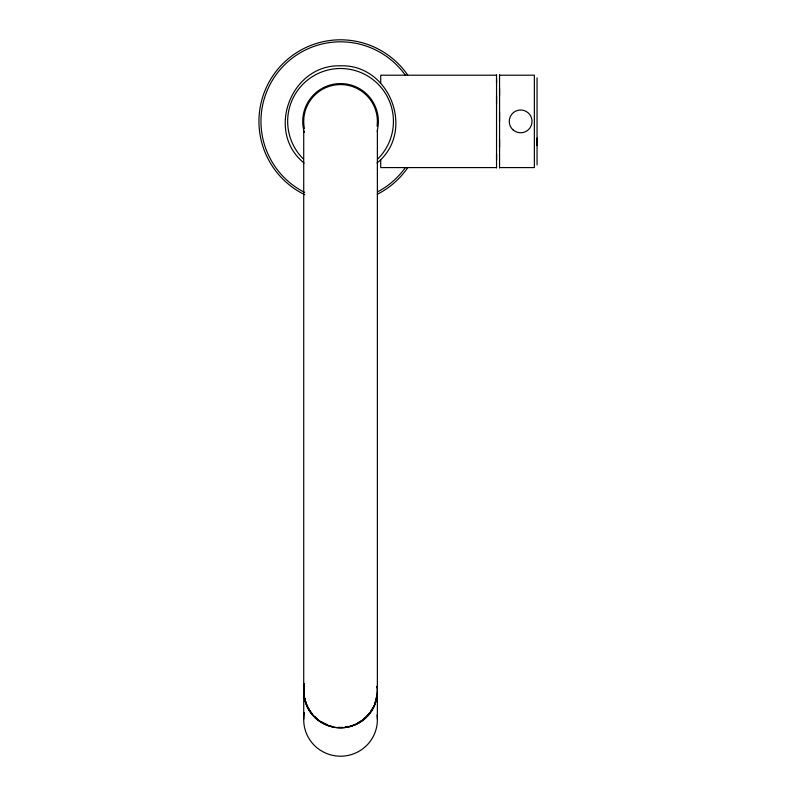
<?xml version="1.0" encoding="UTF-8"?>
<svg xmlns="http://www.w3.org/2000/svg" width="796" height="796" viewBox="0 0 796 796"><rect width="100%" height="100%" fill="white"/><g stroke="black" fill="none" stroke-linecap="round" stroke-linejoin="round"><path stroke-width="1.19" d="M496.545 159.807L496.545 154.056M496.545 103.719L496.545 95.729M496.545 82.983L496.545 78.714M499.56 147.25L499.56 139.201M499.56 121.4L499.56 112.316M499.56 95.54L499.56 88.495M537.051 145.569L537.051 138.046M377.035 162.991C415.89 131.857 390.139 64.098 340.549 65.829C290.958 64.098 265.207 131.857 304.062 162.991M496.545 75.202L380.717 75.202L380.717 82.983M499.56 75.202L534.365 75.202L534.365 167.588L499.56 167.588M496.545 167.588L380.717 167.588L380.717 159.807M537.051 77.879L537.051 164.911M499.56 74.864L499.56 167.926M496.545 74.864L496.545 167.926M377.374 131.121L377.374 687.436M377.374 691.406L377.374 719.186M303.724 131.121L303.724 684.719M303.724 691.406L303.724 719.186M376.826 694.898A36.457 36.069 0 0 1 374.667 704.072M374.229 705.166A36.457 36.069 0 0 1 370.856 711.405M369.473 713.315A36.457 36.069 0 0 1 345.315 727.126M342.927 727.355A36.457 36.069 0 0 1 338.171 727.355M333.434 726.738A36.457 36.069 0 0 1 304.798 698.4M304.271 694.898A36.457 36.069 0 0 1 304.271 687.824M376.826 694.56A36.457 36.069 0 0 1 374.667 703.734M372.697 708.022A36.457 36.069 0 0 1 370.856 711.067M369.473 712.977A36.457 36.069 0 0 1 363.673 718.907M360.797 721.017A36.457 36.069 0 0 1 357.732 722.838M347.663 726.4A36.457 36.069 0 0 1 345.315 726.788M326.599 724.35A36.457 36.069 0 0 1 321.295 721.654M317.425 718.907A36.457 36.069 0 0 1 314.768 716.529M312.37 713.903A36.457 36.069 0 0 1 307.853 706.977M306.868 704.828A36.457 36.069 0 0 1 304.798 698.062M304.271 694.56A36.457 36.069 0 0 1 304.271 687.485M377.055 715.007A36.825 36.437 0 0 1 339.345 756.18A36.825 36.437 0 0 1 304.43 712.659M377.055 686.649A36.825 36.437 0 0 1 339.345 727.823A36.825 36.437 0 0 1 304.43 684.301M303.147 158.792A52.894 52.894 0 0 1 303.147 83.998A52.894 52.894 0 0 1 377.951 83.998A52.894 52.894 0 0 1 377.951 158.792M407.701 167.737A81.6 81.6 0 0 1 377.364 194.214M304.838 194.761A81.6 81.6 0 0 1 278.66 68.217A81.6 81.6 0 0 1 407.701 75.053M405.363 167.578A79.59 79.59 0 0 1 377.533 191.866M304.639 192.423A79.59 79.59 0 0 1 280.192 69.521A79.59 79.59 0 0 1 405.363 75.212M304.351 132.375A37.83 37.83 0 0 1 339.932 83.57A37.83 37.83 0 0 1 377.085 131.181M304.43 128.584A36.825 36.825 0 0 1 339.345 84.595A36.825 36.825 0 0 1 377.055 126.206M377.055 686.172A36.825 36.785 0.1 0 1 347.733 727.056M346.549 727.265A36.825 36.785 0.1 0 1 304.43 683.794M513.141 129.957A11.383 11.383 0 0 0 531.808 123.619A11.383 11.383 0 0 0 516.982 110.614A11.383 11.383 0 0 0 513.141 129.957"/></g></svg>
